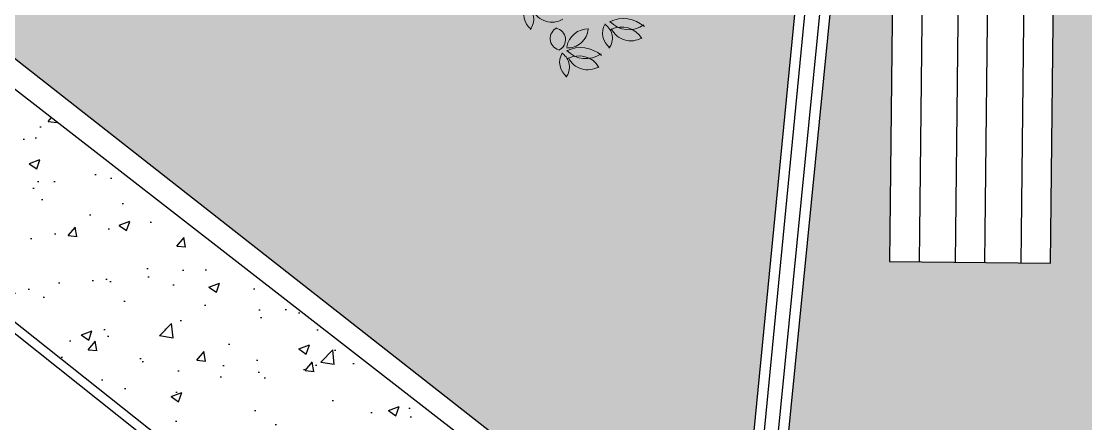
# Model space of a CAD drawing. Header units: millimetres. Extents: x 793 to 3159, y 750 to 2095.
# Drawn here: x 1245.55 to 1263.41, y 904.14 to 910.89 of the extents above; entities that cross this region are included whole.
import ezdxf

# ---------------------------------------------------------------- set-up
doc = ezdxf.new("R2010")
doc.units = ezdxf.units.MM
doc.linetypes.add('CENTER', pattern=[50.8, 31.75, -6.35, 6.35, -6.35])
doc.linetypes.add('CONTINUA', pattern=[0])
for name, color, linetype in [('A-MURO', 30, 'Continuous'), ('A-PISO-LIMITE', 42, 'Continuous'), ('A-PISOS', 252, 'Continuous'), ('A-PROY', 252, 'Continuous'), ('A-VEGETACION', 65, 'Continuous')]:
    doc.layers.add(name, color=color, linetype=linetype)
doc.layers.add('JUNTA DE CONTROL', color=7, linetype='Continuous', true_color=0xf43e0b)

# ---------------------------------------------------------------- blocks, each defined once
blk = doc.blocks.new('A$C15914C01')
at = {"layer": 'A-PISOS', "linetype": 'CONTINUA', "ltscale": 0.5}
h = blk.add_hatch(dxfattribs=at)
h.set_pattern_fill('AR-CONC', color=250, scale=0.01)
h.set_pattern_definition([(50, (-2174.8441, -711.9263), (1.8218467, -0.1593909), [0.1905, -2.0955]), (355, (-2174.8441, -711.9263), (-0.3524342, 1.9105685), [0.1524, -1.6764058]), (100.451445, (-2174.6923, -711.9396), (1.4694125, 1.7511775), [0.1619001, -1.7809024]), (46.1842, (-2174.844, -711.4183), (2.7107904, -0.4204233), [0.28575, -3.14325]), (96.63556, (-2174.6182, -711.4533), (2.3740413, 2.4742612), [0.2428502, -2.671356]), (351.18415, (-2174.844, -711.4183), (2.3740413, 2.4742612), [0.2285997, -2.5145973]), (21, (-2174.5901, -711.5453), (1.5161439, -1.022652), [0.1905, -2.0955]), (326, (-2174.5901, -711.5453), (0.6180203, 1.8418797), [0.1524, -1.6764]), (71.451445, (-2174.4638, -711.6305), (2.1341642, 0.8192277), [0.1619001, -1.7808994]), (37.5, (-2174.8441, -711.9263), (0.03088603, 0.84555039), [0, -1.65608, 0, -1.7018, 0, -1.68275]), (7.5, (-2174.8441, -711.9263), (0.66819663, 1.00180575), [0, -0.97028, 0, -1.61798, 0, -0.64135]), (327.5, (-2175.4105, -711.9263), (1.35590595, -0.05728744), [0, -0.635, 0, -1.9812, 0, -2.6289]), (317.5, (-2175.6645, -711.9263), (1.4812918, 0.2542649), [0, -0.8255, 0, -1.31572, 0, -1.8669])])
h.paths.add_polyline_path([(61.813, -75.784), (61.825, -79.608), (86.39, -98.562), (89.126, -95.533), (86.559, -93.058), (85.687, -94.005)])
blk = doc.blocks.new('XR-CONJUNTO$0$A$C458D45B7')
at = {"lineweight": 0, "extrusion": (2.43104e-07, 5.45806e-06, -1)}
for centre, major_axis, start_param, end_param in [((0.0831, -2.543), (0.0909, 0.0828, 0), 2.943806, 4.400315), ((-0.0835, -2.5774), (0.0813, 0.074, 0), 6.042078, 7.680112), ((0.1475, -2.4491), (0.0974, -0.107, 0), 0.190237, 1.841773), ((0.6309, -2.7762), (0.156, 0.1421, 0), 4.983233, 6.17178), ((0.2159, -2.7031), (0.0578, 0.0526, 0), 2.569534, 5.006064), ((0.1641, -2.7111), (0.0521, -0.0572, 0), 4.051015, 6.582941), ((0.2562, -2.629), (0.0917, -0.1007, 0), -0.777492, 0.800951), ((0.3934, -2.7818), (0.0977, -0.1073, 0), 2.477681, 3.902549), ((0.6127, -2.6634), (0.0909, 0.0828, 0), 2.943806, 4.400315), ((0.4461, -2.6978), (0.0813, 0.074, 0), 6.042078, 7.680112), ((0.664, -2.4684), (0.1269, 0.1155, 0), 1.666781, 3.133707), ((0.6199, -2.778), (0.1055, -0.1158, 0), 3.38331, 4.908592), ((0.6771, -2.5695), (0.0974, -0.107, 0), 0.190237, 1.841773), ((0.3445, -2.9732), (0.156, 0.1421, 0), 4.983233, 6.17178), ((0.3776, -2.6654), (0.1269, 0.1155, 0), 1.666781, 3.133707), ((0.3263, -2.8604), (0.0909, 0.0828, 0), 2.943806, 4.400315), ((0.1597, -2.8948), (0.0813, 0.074, 0), 6.042078, 7.680112), ((0.3335, -2.975), (0.1055, -0.1158, 0), 3.38331, 4.908592), ((0.3907, -2.7665), (0.0974, -0.107, 0), 0.190237, 1.841773)]:
    blk.add_ellipse(centre, major_axis=major_axis, ratio=1, start_param=start_param, end_param=end_param, dxfattribs=at)

msp = doc.modelspace()

# ---------------------------------------------------------------- hatches: boundary and pattern name
at = {"layer": 'A-VEGETACION', "linetype": 'CONTINUA'}
h = msp.add_hatch(dxfattribs=at)
h.set_pattern_fill('AR-SAND', color=256, scale=0.02, angle=0.534047)
h.set_pattern_definition([(38.034047, (-995.446, 276.85925), (-0.04112262, 0.97848569), [0, -0.77216, 0, -0.8636, 0, -0.8255]), (8.034047, (-995.446, 276.8592), (0.8856448, 1.4419677), [0, -0.41656, 0, -0.69596, 0, -0.2667]), (328.034047, (-996.0708, 276.8534), (1.58188923, 0.0176195), [0, -0.254, 0, -0.9144, 0, -1.1938]), (318.034047, (-996.0708, 276.8534), (1.5228908, 0.4600731), [0, -0.127, 0, -0.59944, 0, -0.6858])])
h.paths.add_polyline_path([(1264.08203, 933.75924), (1258.53414, 929.33367), (1259.70346, 916.75865), (1258.12905, 901.01696), (1264.78272, 895.81738), (1265.28352, 896.35236), (1266.64046, 895.02586), (1266.73396, 895.0286), (1268.49726, 897.04088), (1270.86276, 897.09942), (1270.90897, 902.84291), (1263.73928, 902.95956)])
h.paths.add_polyline_path([(1260.38318, 930.53064), (1263.08301, 930.50062), (1262.81984, 906.83208), (1260.12001, 906.8621)], flags=16)
edge = h.paths.add_edge_path()
edge.add_line((1251.27411, 930.41646), (1237.11613, 918.90071))
edge.add_line((1237.11613, 918.90071), (1240.86773, 913.8478))
edge.add_line((1240.86773, 913.8478), (1257.53305, 900.77024))
edge.add_line((1257.53305, 900.77024), (1259.08771, 916.79163))
edge.add_line((1259.08771, 916.79163), (1257.95489, 928.86027))
edge.add_line((1257.95489, 928.86027), (1255.48294, 926.84004))
edge.add_arc((1254.85074, 927.61484), 1, 219.212676, 309.212676, ccw=False)
edge.add_line((1254.07593, 926.98264), (1251.27411, 930.41646))

# ---------------------------------------------------------------- linework, layer by layer
at = {"layer": 'A-MURO', "linetype": 'CONTINUA', "ltscale": 0.5}
for p, q in [((1240.86773, 913.8478, 294.38089), (1264.39742, 895.40578, 293.65034)), ((1240.6582, 913.47025, 4.04989), (1264.47548, 894.96337, 4.04989))]:
    msp.add_line(p, q, dxfattribs=at)
at = {"layer": 'A-PISO-LIMITE', "linetype": 'CONTINUA', "ltscale": 0.5}
for p, q in [((1257.53305, 900.77024, 293.7148), (1259.08771, 916.79163, 293.74789)), ((1257.7062, 900.7946, 293.71489), (1259.25674, 916.77342, 293.74789)), ((1257.95972, 901.03194, 293.71489), (1259.52261, 916.77477, 293.74989)), ((1258.12905, 901.01696, 293.71489), (1259.69195, 916.75979, 293.74989))]:
    msp.add_line(p, q, dxfattribs=at)
at = {"layer": 'A-PROY', "linetype": 'CONTINUA', "ltscale": 0.5}
for p, q in [((1249.41799, 902.49206, 292.303), (1238.75904, 910.94499, 292.303)), ((1249.52938, 902.59525, 292.30301), (1238.86649, 911.05129, 292.30301))]:
    msp.add_line(p, q, dxfattribs=at)
at = {"layer": 'A-PROY', "linetype": 'CONTINUA', "ltscale": 0.5, "elevation": 293.72089}
for points in [[(1260.38318, 930.53064), (1260.12001, 906.8621), (1262.81984, 906.83208), (1263.08301, 930.50062)], [(1260.12001, 906.8621), (1260.61998, 906.85654), (1260.88315, 930.52508), (1260.38318, 930.53064)], [(1261.21994, 906.84987), (1261.71991, 906.84431), (1261.98308, 930.51285), (1261.48311, 930.51841)], [(1262.31987, 906.83764), (1262.81984, 906.83208), (1263.08301, 930.50062), (1262.58304, 930.50618)]]:
    msp.add_lwpolyline(points, close=True, dxfattribs=at)

# ---------------------------------------------------------------- block references
at = {"layer": 'A-VEGETACION', "linetype": 'CONTINUA', "ltscale": 0.5, "xscale": 2.5, "yscale": 2.5, "zscale": 2.5, "rotation": 359.4659533148276}
msp.add_blockref('XR-CONJUNTO$0$A$C458D45B7', (1254.14009, 917.3656, 293.72089), dxfattribs=at)
at = {"layer": 'JUNTA DE CONTROL', "linetype": 'CENTER', "ltscale": 0.05, "rotation": 359.5035917933524}
msp.add_blockref('A$C15914C01', (1179.60612, 989.70753, 293.72089), dxfattribs=at)

doc.saveas('drawing.dxf')
